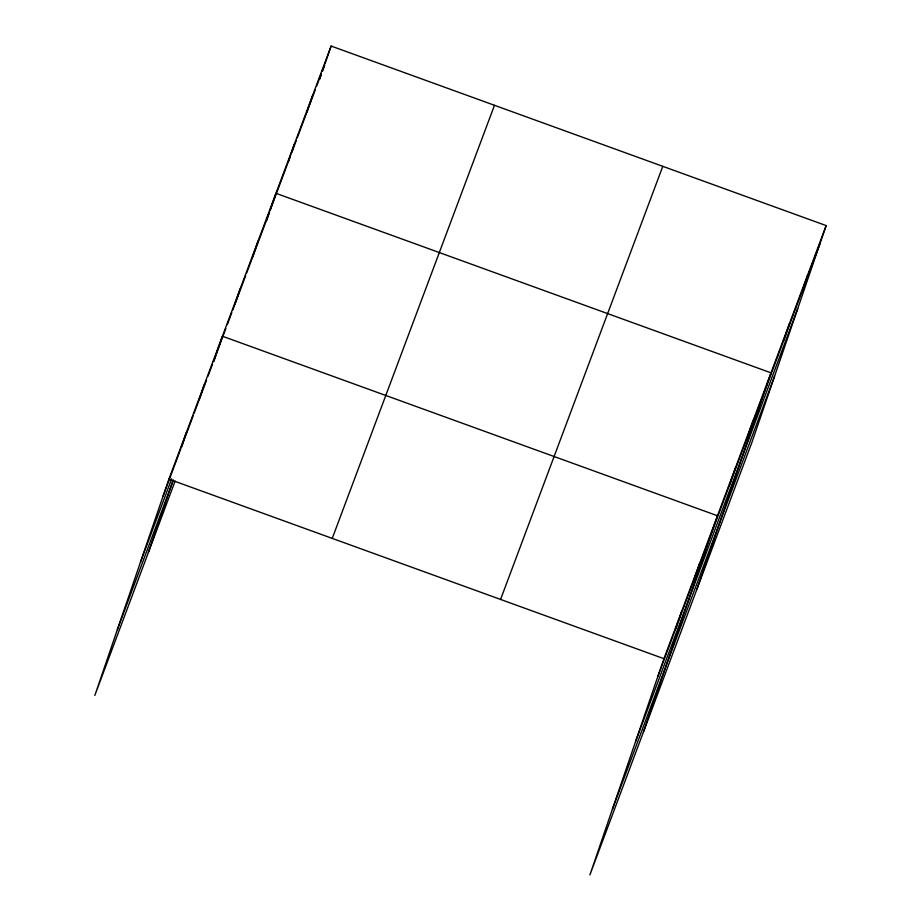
<?xml version="1.0" encoding="UTF-8"?>
<svg xmlns="http://www.w3.org/2000/svg" width="921" height="921" viewBox="0 0 921 921"><rect width="100%" height="100%" fill="white"/><g stroke="black" fill="none" stroke-linecap="round" stroke-linejoin="round"><path stroke-width="1.38" d="M826.16 225.587L663.937 658.688L589.889 874.95L752.112 441.85L826.16 225.587L331.111 46.05L168.888 479.15L94.84 695.413L175.14 481.027M181.218 447.606L186.733 431.5M199.063 399.967L204.577 383.861M148.373 552.485L173.148 480.117M213.753 361.539L215.998 354.976L213.476 361.608M234.751 304.678L240.266 288.584M252.135 258.387L258.11 240.945M266.388 221.236L269.531 212.049L246.69 272.938M288.365 161.659L294.34 144.217M312.726 95.139L306.751 112.569L315.201 90.016M319.748 79.241L321.095 75.303M322.442 71.366L324.687 64.804L322.154 71.447M325.136 63.491L331.111 46.05M675.807 628.479L681.782 611.049M693.651 580.84L699.626 563.41M643.422 732.034L717.471 515.76L222.422 336.223L216.447 353.664L225.864 328.521M729.34 485.563L735.315 468.121M747.184 437.924L753.159 420.483M696.955 589.106L771.004 372.844L275.955 193.306L269.98 210.736L290.357 156.351M783.414 341.196L789.389 323.755M801.8 292.118L807.775 274.677M162.913 496.58L180.758 448.941M181.253 447.618L193.157 415.855M194.147 413.218L198.602 401.303M199.097 399.979L206.534 380.131M208.019 376.159L212.486 364.244M227.349 324.549L231.816 312.633M232.806 309.997L234.291 306.025M234.786 304.701L245.688 275.586M291.842 152.368L296.32 140.429M297.31 137.782L306.256 113.905M316.686 86.044L321.164 74.106M140.453 562.201L171.674 478.828M117.301 629.803L173.321 480.255M332.251 538.394L494.473 105.293M500.575 599.433L662.786 166.344M657.962 676.129L820.185 243.029M635.502 741.739L797.724 308.639M612.361 809.34L774.584 376.24M168.888 479.15L663.937 658.688"/></g></svg>
